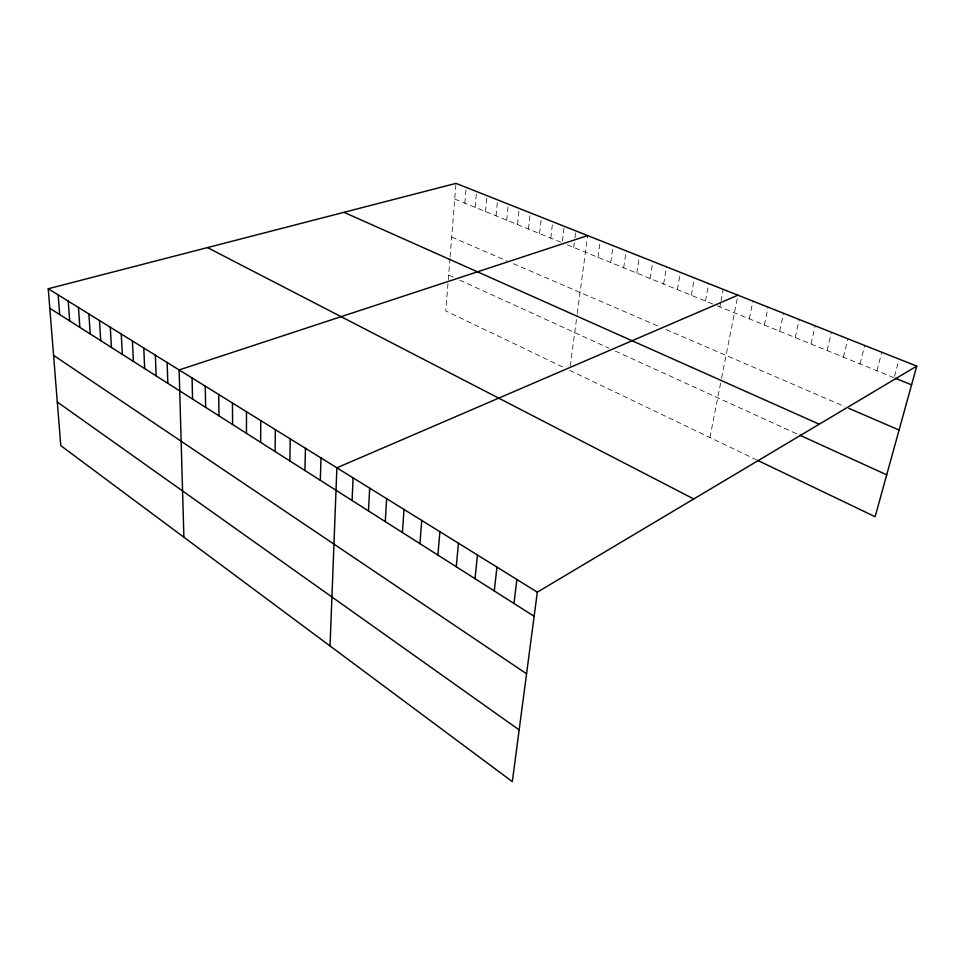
<?xml version="1.0" encoding="UTF-8"?>
<svg xmlns="http://www.w3.org/2000/svg" width="965" height="965" viewBox="0 0 965 965"><rect width="100%" height="100%" fill="white"/><g stroke="black" fill="none" stroke-linecap="round" stroke-linejoin="round"><path stroke-width="0.72" stroke-dasharray="4.83 3.62" d="M449.992 258.318L445.782 310.923L564.778 367.955M450.1 256.919L455.987 183.374M464.865 203.181L466.179 187.427M475.118 207.354L476.517 191.516M485.516 211.576L486.987 195.666M496.046 215.858L497.578 199.876M506.709 220.189L508.326 204.134M517.505 224.592L519.206 208.452M528.458 229.043L530.231 212.819M539.544 233.554L541.413 217.258M550.786 238.126L552.728 221.745M562.354 241.262L564.018 227.788M573.717 247.45L574.778 239.175M574.959 237.8L575.84 230.912M570.243 366.169L577.07 314.88M577.275 313.396L587.637 235.593M597.986 257.317L600.302 240.611M610.736 262.504L613.149 245.701M623.667 267.763L626.188 250.876M636.791 273.107L639.421 256.123M650.121 278.523L652.859 261.455M663.643 284.024L666.501 266.859M677.382 289.609L680.349 272.359M691.314 295.278L694.402 277.932M705.475 301.032L708.684 283.589M719.854 306.882L720.686 302.491M720.964 301.032L723.183 289.343M709.926 437.531L721.313 379.595M721.591 378.183L737.911 295.194M749.286 318.848L752.881 301.128M764.352 324.976L768.092 307.159M779.66 331.2L783.544 313.287M795.208 337.533L799.237 319.512M811.022 343.962L815.196 325.844M827.089 350.5L831.42 332.274M843.434 357.134L847.921 338.812M860.032 363.889L864.688 345.47M876.932 370.765L881.757 352.237M894.483 376.314L898.717 360.548M454.732 199.055L560.906 242.239M567.311 244.845L715.933 305.29M717.236 305.821L894.097 377.749M451.692 237.076L506.758 260.827M513.392 263.686L659.445 326.677M666.164 329.572L844.749 406.591M448.653 275.097L453.55 277.329M459.69 280.127L609.012 348.208M615.284 351.067L797.307 434.069M569.688 370.319L756.21 459.714"/><path stroke-width="1.45" d="M260.634 442.344L260.755 420.583M275.097 451.536L275.351 429.63M289.85 460.92L290.248 438.87M304.916 470.51L305.459 448.315M320.308 480.293L321.007 457.953M330.042 645.983L336.881 467.808L737.911 295.194M352.08 500.497L353.106 477.88M368.485 510.931L369.692 488.169M385.264 521.607L386.651 498.688M402.417 532.511L403.997 509.448M419.956 543.657L421.729 520.449M437.893 555.068L439.883 531.715M456.252 566.745L458.459 543.235M475.033 578.698L477.47 555.032M494.273 590.93L496.939 567.106M513.959 603.451L516.89 579.482M916.75 366.109L537.324 592.16L512.331 781.626L60.783 445.625L48.25 288.74L455.987 183.374L916.75 366.109L875.134 516.721L757.525 460.341M587.637 235.593L179.128 369.933L183.881 537.228M895.448 378.292L911.575 384.854M848.814 408.34L899.091 430.028M343.998 212.312L819.249 424.202M799.864 435.239L886.714 474.828M207.475 247.595L693.751 498.965M48.25 288.74L537.324 592.16M49.806 308.269L534.14 616.285M53.57 355.349L526.552 673.775M57.297 402.019L519.158 729.914M58.165 294.88L59.661 314.53M68.238 301.14L69.661 320.899M78.479 307.497L79.842 327.364M88.901 313.963L90.191 333.95M99.504 320.537L100.71 340.645M110.287 327.219L111.421 347.448M121.252 334.035L122.314 354.372M132.422 340.959L133.387 361.417M143.785 348.015L144.666 368.594M155.353 355.192L156.149 375.892M167.138 362.49L167.826 383.322M192.071 377.966L192.554 399.052M205.268 386.145L205.642 407.375M218.717 394.504L218.983 415.855M232.444 403.02L232.589 424.504M246.461 411.705L246.473 433.333"/></g></svg>
